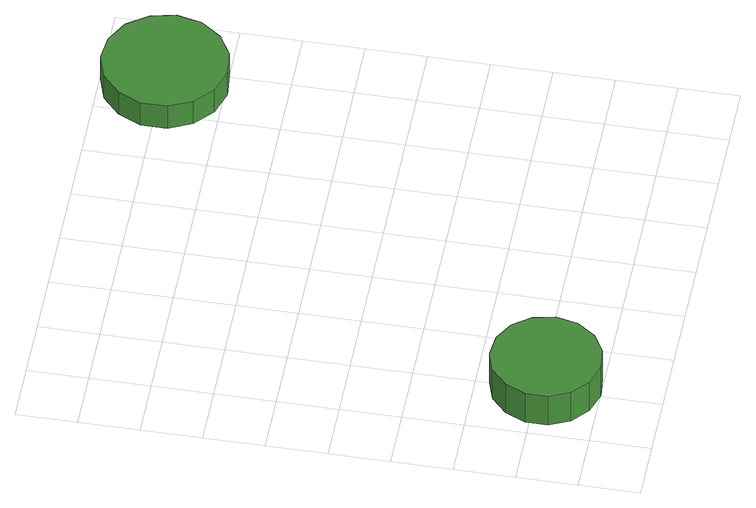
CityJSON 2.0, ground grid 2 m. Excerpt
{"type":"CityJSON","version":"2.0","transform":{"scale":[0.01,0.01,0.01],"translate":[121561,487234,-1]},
"CityObjects":{
"tree1":{"type":"SolitaryVegetationObject","attributes":{"function":"something"},"geometry":[{"type":"MultiSurface","lod":"1","boundaries":[[[0,1,2,3,4,5,6,7,8,9,10,11,12,13,14]],[[15,16,17,18,19,20,21,22,23,24,25,26,27,28,29]],[[0,29,28,1]],[[1,28,27,2]],[[2,27,26,3]],[[3,26,25,4]],[[4,25,24,5]],[[5,24,23,6]],[[6,23,22,7]],[[7,22,21,8]],[[8,21,20,9]],[[9,20,19,10]],[[10,19,18,11]],[[11,18,17,12]],[[12,17,16,13]],[[13,16,15,14]],[[14,15,29,0]]]}]},
"tree2":{"type":"SolitaryVegetationObject","attributes":{"function":"something"},"geometry":[{"type":"MultiSurface","lod":"1","boundaries":[[[30,31,32,33,34,35,36,37,38,39,40,41,42,43,44]],[[45,46,47,48,49,50,51,52,53,54,55,56,57,58,59]],[[30,59,58,31]],[[31,58,57,32]],[[32,57,56,33]],[[33,56,55,34]],[[34,55,54,35]],[[35,54,53,36]],[[36,53,52,37]],[[37,52,51,38]],[[38,51,50,39]],[[39,50,49,40]],[[40,49,48,41]],[[41,48,47,42]],[[42,47,46,43]],[[43,46,45,44]],[[44,45,59,30]]]}]}
},
"vertices":[
[403,179,188],[388,252,188],[344,312,188],[280,349,188],[206,357,188],[135,334,188],[80,284,188],[49,216,188],[49,142,188],[80,74,188],[135,24,188],[206,1,188],[280,9,188],[344,46,188],[388,106,188],[388,106,62],[344,46,62],[280,9,62],[206,1,62],[135,24,62],[80,74,62],[49,142,62],[49,216,62],[80,284,62],[135,334,62],[206,357,62],[280,349,62],[344,312,62],[388,252,62],[403,179,62],
[1549,1596,160],[1531,1679,160],[1481,1748,160],[1407,1790,160],[1323,1799,160],[1242,1773,160],[1179,1716,160],[1144,1638,160],[1144,1553,160],[1179,1475,160],[1242,1419,160],[1323,1392,160],[1407,1401,160],[1481,1444,160],[1531,1512,160],[1531,1512,62],[1481,1444,62],[1407,1401,62],[1323,1392,62],[1242,1419,62],[1179,1475,62],[1144,1553,62],[1144,1638,62],[1179,1716,62],[1242,1773,62],[1323,1799,62],[1407,1790,62],[1481,1748,62],[1531,1679,62],[1549,1596,62]
]}
